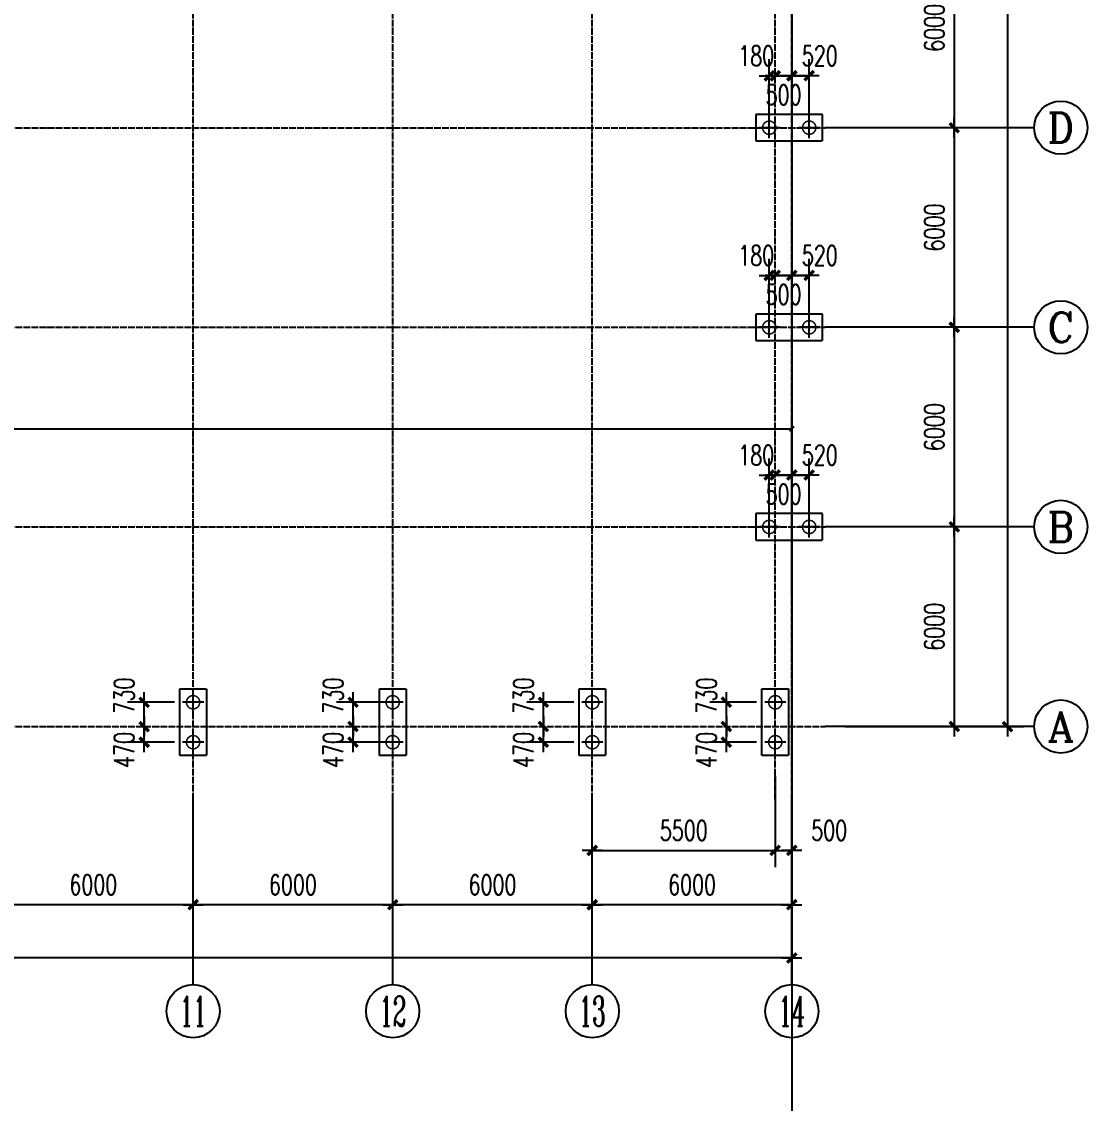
# Model space of a CAD drawing. Extents: x -1389621 to 57380, y -92505 to 283644.
# Drawn here: x -1325685 to -1293649, y -21861 to 10652 of the extents above; entities that cross this region are included whole.
import ezdxf
from ezdxf.enums import TextEntityAlignment as Align

# ---------------------------------------------------------------- set-up
doc = ezdxf.new("R2010")
doc.units = 0
doc.header["$LTSCALE"] = 100
doc.header["$MEASUREMENT"] = 0
doc.linetypes.add('DASH', pattern=[0.35, 0.25, -0.1])
doc.linetypes.add('DOTE', pattern=[2.42, 2, -0.2, 0.02, -0.2])
doc.layers.get('0').update_dxf_attribs({"linetype": 'CONTINUOUS'})
doc.layers.get('Defpoints').update_dxf_attribs({"linetype": 'CONTINUOUS'})
for name, color, linetype in [('AXIS', 3, 'CONTINUOUS'), ('AXIS_TEXT', 7, 'CONTINUOUS'), ('DOTE', 1, 'DOTE'), ('PUB_DIM', 3, 'CONTINUOUS'), ('单桩', 6, 'CONTINUOUS'), ('承台', 2, 'CONTINUOUS')]:
    doc.layers.add(name, color=color, linetype=linetype)
doc.styles.add('_TCH_DIM_T3', font='SIMPLEX', dxfattribs={"width": 0.705882, "bigfont": 'GBCBIG'})
doc.styles.add('COMPLEX', font='COMPLEX')
doc.styles.add('DIM_FONT', font='SIMPLEX', dxfattribs={"width": 0.7, "bigfont": 'GBCBIG'})
doc.dimstyles.new('_TCH_ARCH&&100', dxfattribs={"dimtxt": 297.5, "dimasz": 100, "dimexe": 250, "dimexo": 300, "dimgap": 126.25, "dimtad": 1, "dimdec": 0, "dimzin": 0, "dimdsep": 46, "dimtxsty": '_TCH_DIM_T3', "dimblk": 'ARCHTICK', "dimcen": 0.09, "dimazin": 2, "dimtfac": 1, "dimtdec": 0, "dimtix": 1, "dimtmove": 2, "dimatfit": 3, "dimfxl": 0, "dimtolj": 1, "dimtzin": 0, "dimarcsym": 0})
doc.dimstyles.new('AXIS200', dxfattribs={"dimscale": 2, "dimtxt": 300, "dimasz": 1, "dimexe": 250, "dimexo": 300, "dimgap": 150, "dimtad": 1, "dimdec": 0, "dimzin": 0, "dimdsep": 46, "dimtxsty": 'DIM_FONT', "dimblk": '_DIMX', "dimcen": 0.09, "dimse1": 1, "dimse2": 1, "dimclrt": 7, "dimadec": 0, "dimazin": 0, "dimtfac": 1, "dimtdec": 0, "dimtix": 1, "dimtmove": 2, "dimatfit": 3, "dimldrblk": '_DIMX', "dimfxl": 0, "dimtolj": 1, "dimtzin": 0, "dimarcsym": 0})
doc.dimstyles.new('DIMA200', dxfattribs={"dimscale": 2, "dimtxt": 300, "dimasz": 1, "dimexe": 250, "dimexo": 300, "dimgap": 150, "dimtad": 1, "dimdec": 0, "dimzin": 0, "dimdsep": 46, "dimtxsty": 'DIM_FONT', "dimblk": '_DIMX', "dimcen": 0.09, "dimse1": 1, "dimclrt": 7, "dimadec": 0, "dimazin": 0, "dimtfac": 1, "dimtdec": 0, "dimtix": 1, "dimtmove": 2, "dimatfit": 3, "dimldrblk": '_DIMX', "dimfxl": 0, "dimtolj": 1, "dimtzin": 0, "dimarcsym": 0})
doc.dimstyles.new('DIMB200', dxfattribs={"dimscale": 2, "dimtxt": 300, "dimasz": 1, "dimexe": 250, "dimexo": 300, "dimgap": 150, "dimtad": 1, "dimdec": 0, "dimzin": 0, "dimdsep": 46, "dimtxsty": 'DIM_FONT', "dimblk": '_DIMX', "dimcen": 0.09, "dimse2": 1, "dimclrt": 7, "dimadec": 0, "dimazin": 0, "dimtfac": 1, "dimtdec": 0, "dimtix": 1, "dimtmove": 2, "dimatfit": 3, "dimldrblk": '_DIMX', "dimfxl": 0, "dimtolj": 1, "dimtzin": 0, "dimarcsym": 0})
doc.dimstyles.new('DIMN200', dxfattribs={"dimscale": 2, "dimtxt": 300, "dimasz": 1, "dimexe": 250, "dimexo": 300, "dimgap": 150, "dimtad": 1, "dimdec": 0, "dimzin": 0, "dimdsep": 46, "dimtxsty": 'DIM_FONT', "dimblk": '_DIMX', "dimcen": 0.09, "dimclrt": 7, "dimadec": 0, "dimazin": 0, "dimtfac": 1, "dimtdec": 0, "dimtix": 1, "dimtmove": 2, "dimatfit": 3, "dimldrblk": '_DIMX', "dimfxl": 0, "dimtolj": 1, "dimtzin": 0, "dimarcsym": 0})

# ---------------------------------------------------------------- blocks, each defined once
blk = doc.blocks.new('_DIMX')
blk.add_line((-150, 0), (150, 0))
at = {"const_width": 50}
blk.add_lwpolyline([(-70, -70), (70, 70)], dxfattribs=at)
blk = doc.blocks.new('*D1214')
at = {"layer": 'AXIS', "color": 0, "lineweight": -2}
for p, q in [((-1380531, -13331), (-1380531, -17990)), ((-1302531, -13331), (-1302531, -17990)), ((-1302533, -17490), (-1380529, -17490))]:
    blk.add_line(p, q, dxfattribs=at)
at = {"layer": 'Defpoints', "color": 0}
for p in [(-1380531, -12731), (-1302531, -12731), (-1380531, -17490)]:
    blk.add_point(p, dxfattribs=at)
at = {"layer": 'AXIS', "color": 0, "lineweight": -2, "xscale": 2, "yscale": 2, "zscale": 2, "rotation": 180}
blk.add_blockref('_DIMX', (-1380531, -17490), dxfattribs=at)
at = {"layer": 'AXIS', "color": 0, "lineweight": -2, "xscale": 2, "yscale": 2, "zscale": 2}
blk.add_blockref('_DIMX', (-1302531, -17490), dxfattribs=at)
at = {"layer": 'AXIS', "color": 7, "insert": (-1341531, -16890), "char_height": 600, "attachment_point": 5, "style": 'DIM_FONT'}
blk.add_mtext('\\A1;78000', dxfattribs=at)
blk = doc.blocks.new('*D1186')
at = {"layer": 'AXIS', "color": 0, "lineweight": -2}
blk.add_line((-1320533, -15890), (-1326529, -15890), dxfattribs=at)
at = {"layer": 'Defpoints', "color": 0}
for p in [(-1326531, -12731), (-1320531, -12731), (-1326531, -15890)]:
    blk.add_point(p, dxfattribs=at)
at = {"layer": 'AXIS', "color": 0, "lineweight": -2, "xscale": 2, "yscale": 2, "zscale": 2, "rotation": 180}
blk.add_blockref('_DIMX', (-1326531, -15890), dxfattribs=at)
at = {"layer": 'AXIS', "color": 0, "lineweight": -2, "xscale": 2, "yscale": 2, "zscale": 2}
blk.add_blockref('_DIMX', (-1320531, -15890), dxfattribs=at)
at = {"layer": 'AXIS', "color": 7, "insert": (-1323531, -15290), "char_height": 600, "attachment_point": 5, "style": 'DIM_FONT'}
blk.add_mtext('\\A1;6000', dxfattribs=at)
blk = doc.blocks.new('_AXISO')
blk.add_circle((0, 0), 0.5)
at = {"layer": 'AXIS_TEXT', "style": 'COMPLEX', "width": 1.041667}
blk.add_attdef('A', text='', height=0.56, dxfattribs=at).set_placement((-0.25, -0.28), (0.25, -0.28), align=Align.FIT)
blk = doc.blocks.new('*D1202')
at = {"layer": 'AXIS', "color": 0, "lineweight": -2}
blk.add_line((-1297649, 7462), (-1297649, 1466), dxfattribs=at)
at = {"layer": 'Defpoints', "color": 0}
for p in [(-1301531, 7464), (-1301531, 1464), (-1297649, 1464)]:
    blk.add_point(p, dxfattribs=at)
at = {"layer": 'AXIS', "color": 0, "lineweight": -2, "xscale": 2, "yscale": 2, "zscale": 2}
for p, rotation in [((-1297649, 7464), 90), ((-1297649, 1464), 270)]:
    blk.add_blockref('_DIMX', p, dxfattribs=dict(at, rotation=rotation))
at = {"layer": 'AXIS', "color": 7, "insert": (-1298249, 4464), "char_height": 600, "attachment_point": 5, "rotation": 90, "style": 'DIM_FONT'}
blk.add_mtext('\\A1;6000', dxfattribs=at)
blk = doc.blocks.new('*D1203')
at = {"layer": 'AXIS', "color": 0, "lineweight": -2}
blk.add_line((-1297649, 13462), (-1297649, 7466), dxfattribs=at)
at = {"layer": 'Defpoints', "color": 0}
for p in [(-1301531, 13464), (-1301531, 7464), (-1297649, 7464)]:
    blk.add_point(p, dxfattribs=at)
at = {"layer": 'AXIS', "color": 0, "lineweight": -2, "xscale": 2, "yscale": 2, "zscale": 2}
for p, rotation in [((-1297649, 13464), 90), ((-1297649, 7464), 270)]:
    blk.add_blockref('_DIMX', p, dxfattribs=dict(at, rotation=rotation))
at = {"layer": 'AXIS', "color": 7, "insert": (-1298249, 10464), "char_height": 600, "attachment_point": 5, "rotation": 90, "style": 'DIM_FONT'}
blk.add_mtext('\\A1;6000', dxfattribs=at)
blk = doc.blocks.new('*D1206')
at = {"layer": 'AXIS', "color": 0, "lineweight": -2}
blk.add_line((-1297649, -4538), (-1297649, -10534), dxfattribs=at)
at = {"layer": 'Defpoints', "color": 0}
for p in [(-1301531, -4536), (-1301531, -10536), (-1297649, -10536)]:
    blk.add_point(p, dxfattribs=at)
at = {"layer": 'AXIS', "color": 0, "lineweight": -2, "xscale": 2, "yscale": 2, "zscale": 2}
for p, rotation in [((-1297649, -4536), 90), ((-1297649, -10536), 270)]:
    blk.add_blockref('_DIMX', p, dxfattribs=dict(at, rotation=rotation))
at = {"layer": 'AXIS', "color": 7, "insert": (-1298249, -7536), "char_height": 600, "attachment_point": 5, "rotation": 90, "style": 'DIM_FONT'}
blk.add_mtext('\\A1;6000', dxfattribs=at)
blk = doc.blocks.new('*D1207')
at = {"layer": 'AXIS', "color": 0, "lineweight": -2}
blk.add_line((-1302533, -15890), (-1308529, -15890), dxfattribs=at)
at = {"layer": 'Defpoints', "color": 0}
for p in [(-1308531, -12731), (-1302531, -12731), (-1308531, -15890)]:
    blk.add_point(p, dxfattribs=at)
at = {"layer": 'AXIS', "color": 0, "lineweight": -2, "xscale": 2, "yscale": 2, "zscale": 2, "rotation": 180}
blk.add_blockref('_DIMX', (-1308531, -15890), dxfattribs=at)
at = {"layer": 'AXIS', "color": 0, "lineweight": -2, "xscale": 2, "yscale": 2, "zscale": 2}
blk.add_blockref('_DIMX', (-1302531, -15890), dxfattribs=at)
at = {"layer": 'AXIS', "color": 7, "insert": (-1305531, -15290), "char_height": 600, "attachment_point": 5, "style": 'DIM_FONT'}
blk.add_mtext('\\A1;6000', dxfattribs=at)
blk = doc.blocks.new('*D1208')
at = {"layer": 'AXIS', "color": 0, "lineweight": -2}
blk.add_line((-1297649, 1462), (-1297649, -4534), dxfattribs=at)
at = {"layer": 'Defpoints', "color": 0}
for p in [(-1301531, 1464), (-1301531, -4536), (-1297649, -4536)]:
    blk.add_point(p, dxfattribs=at)
at = {"layer": 'AXIS', "color": 0, "lineweight": -2, "xscale": 2, "yscale": 2, "zscale": 2}
for p, rotation in [((-1297649, 1464), 90), ((-1297649, -4536), 270)]:
    blk.add_blockref('_DIMX', p, dxfattribs=dict(at, rotation=rotation))
at = {"layer": 'AXIS', "color": 7, "insert": (-1298249, -1536), "char_height": 600, "attachment_point": 5, "rotation": 90, "style": 'DIM_FONT'}
blk.add_mtext('\\A1;6000', dxfattribs=at)
blk = doc.blocks.new('*D1209')
at = {"layer": 'AXIS', "color": 0, "lineweight": -2}
for p, q in [((-1300931, 61464), (-1295549, 61464)), ((-1296049, 61462), (-1296049, -10534)), ((-1300931, -10536), (-1295549, -10536))]:
    blk.add_line(p, q, dxfattribs=at)
at = {"layer": 'Defpoints', "color": 0}
for p in [(-1301531, 61464), (-1301531, -10536), (-1296049, -10536)]:
    blk.add_point(p, dxfattribs=at)
at = {"layer": 'AXIS', "color": 0, "lineweight": -2, "xscale": 2, "yscale": 2, "zscale": 2}
for p, rotation in [((-1296049, 61464), 90), ((-1296049, -10536), 270)]:
    blk.add_blockref('_DIMX', p, dxfattribs=dict(at, rotation=rotation))
at = {"layer": 'AXIS', "color": 7, "insert": (-1296649, 25464), "char_height": 600, "attachment_point": 5, "rotation": 90, "style": 'DIM_FONT'}
blk.add_mtext('\\A1;72000', dxfattribs=at)
blk = doc.blocks.new('*D1125')
at = {"layer": 'AXIS', "color": 0, "lineweight": -2}
blk.add_line((-1314533, -15890), (-1320529, -15890), dxfattribs=at)
at = {"layer": 'Defpoints', "color": 0}
for p in [(-1320531, -12731), (-1314531, -12731), (-1320531, -15890)]:
    blk.add_point(p, dxfattribs=at)
at = {"layer": 'AXIS', "color": 0, "lineweight": -2, "xscale": 2, "yscale": 2, "zscale": 2, "rotation": 180}
blk.add_blockref('_DIMX', (-1320531, -15890), dxfattribs=at)
at = {"layer": 'AXIS', "color": 0, "lineweight": -2, "xscale": 2, "yscale": 2, "zscale": 2}
blk.add_blockref('_DIMX', (-1314531, -15890), dxfattribs=at)
at = {"layer": 'AXIS', "color": 7, "insert": (-1317531, -15290), "char_height": 600, "attachment_point": 5, "style": 'DIM_FONT'}
blk.add_mtext('\\A1;6000', dxfattribs=at)
blk = doc.blocks.new('*D1127')
at = {"layer": 'AXIS', "color": 0, "lineweight": -2}
blk.add_line((-1308533, -15890), (-1314529, -15890), dxfattribs=at)
at = {"layer": 'Defpoints', "color": 0}
for p in [(-1314531, -12731), (-1308531, -12731), (-1314531, -15890)]:
    blk.add_point(p, dxfattribs=at)
at = {"layer": 'AXIS', "color": 0, "lineweight": -2, "xscale": 2, "yscale": 2, "zscale": 2, "rotation": 180}
blk.add_blockref('_DIMX', (-1314531, -15890), dxfattribs=at)
at = {"layer": 'AXIS', "color": 0, "lineweight": -2, "xscale": 2, "yscale": 2, "zscale": 2}
blk.add_blockref('_DIMX', (-1308531, -15890), dxfattribs=at)
at = {"layer": 'AXIS', "color": 7, "insert": (-1311531, -15290), "char_height": 600, "attachment_point": 5, "style": 'DIM_FONT'}
blk.add_mtext('\\A1;6000', dxfattribs=at)
blk = doc.blocks.new('*D1132')
at = {"layer": 'Defpoints', "color": 0}
for p in [(-1308531, -11412), (-1303031, -11412), (-1303031, -14257)]:
    blk.add_point(p, dxfattribs=at)
at = {"layer": 'PUB_DIM', "color": 0, "lineweight": -2}
for p, q in [((-1303031, -12012), (-1303031, -14757)), ((-1308529, -14257), (-1303033, -14257))]:
    blk.add_line(p, q, dxfattribs=at)
at = {"layer": 'PUB_DIM', "color": 0, "lineweight": -2, "xscale": 2, "yscale": 2, "zscale": 2, "rotation": 180}
blk.add_blockref('_DIMX', (-1308531, -14257), dxfattribs=at)
at = {"layer": 'PUB_DIM', "color": 0, "lineweight": -2, "xscale": 2, "yscale": 2, "zscale": 2}
blk.add_blockref('_DIMX', (-1303031, -14257), dxfattribs=at)
at = {"layer": 'PUB_DIM', "color": 7, "insert": (-1305781, -13657), "char_height": 600, "attachment_point": 5, "style": 'DIM_FONT'}
blk.add_mtext('\\A1;5500', dxfattribs=at)
blk = doc.blocks.new('*D1133')
at = {"layer": 'Defpoints', "color": 0}
for p in [(-1303031, -11412), (-1302531, -11412), (-1302531, -14257)]:
    blk.add_point(p, dxfattribs=at)
at = {"layer": 'PUB_DIM', "color": 0, "lineweight": -2}
for p, q in [((-1303031, -12012), (-1303031, -14757)), ((-1303033, -14257), (-1303035, -14257)), ((-1303031, -14257), (-1302531, -14257)), ((-1302529, -14257), (-1302527, -14257))]:
    blk.add_line(p, q, dxfattribs=at)
at = {"layer": 'PUB_DIM', "color": 0, "lineweight": -2, "xscale": 2, "yscale": 2, "zscale": 2}
blk.add_blockref('_DIMX', (-1303031, -14257), dxfattribs=at)
at = {"layer": 'PUB_DIM', "color": 0, "lineweight": -2, "xscale": 2, "yscale": 2, "zscale": 2, "rotation": 180}
blk.add_blockref('_DIMX', (-1302531, -14257), dxfattribs=at)
at = {"layer": 'PUB_DIM', "color": 7, "insert": (-1301410, -13657), "char_height": 600, "attachment_point": 5, "style": 'DIM_FONT'}
blk.add_mtext('\\A1;500', dxfattribs=at)
blk = doc.blocks.new('U_B0HTE')
at = {"layer": '单桩'}
for p, q in [((-269.25, 0), (269.25, 0)), ((0, 269.25), (0, -269.25))]:
    blk.add_line(p, q, dxfattribs=at)
at = {"layer": '单桩', "const_width": 38.5}
blk.add_lwpolyline([(-169.25, 0, 1), (169.25, 0, 1)], format="xyb", close=True, dxfattribs=at)
at = {"style": 'DIM_FONT', "width": 0.8, "flags": 9}
for tag in ['YSIZE', 'XSIZE']:
    blk.add_attdef(tag, (0, 0), '', height=0.5, dxfattribs=at)
blk = doc.blocks.new('*D1123')
at = {"layer": 'Defpoints', "color": 0}
for p in [(-1322001, -9806), (-1320491, -9806), (-1320491, -10536)]:
    blk.add_point(p, dxfattribs=at)
at = {"layer": 'PUB_DIM', "color": 0, "lineweight": -2}
for p, q in [((-1321091, -9806), (-1322501, -9806)), ((-1322001, -10534), (-1322001, -9808))]:
    blk.add_line(p, q, dxfattribs=at)
at = {"layer": 'PUB_DIM', "color": 0, "lineweight": -2, "xscale": 2, "yscale": 2, "zscale": 2}
for p, rotation in [((-1322001, -9806), 90), ((-1322001, -10536), 270)]:
    blk.add_blockref('_DIMX', p, dxfattribs=dict(at, rotation=rotation))
at = {"layer": 'PUB_DIM', "color": 7, "insert": (-1322601, -9604), "char_height": 600, "attachment_point": 5, "rotation": 90, "style": 'DIM_FONT'}
blk.add_mtext('\\A1;730', dxfattribs=at)
blk = doc.blocks.new('*D1124')
at = {"layer": 'Defpoints', "color": 0}
for p in [(-1322001, -10536), (-1320491, -10536), (-1320491, -11006)]:
    blk.add_point(p, dxfattribs=at)
at = {"layer": 'PUB_DIM', "color": 0, "lineweight": -2}
for p, q in [((-1322001, -10534), (-1322001, -10532)), ((-1322001, -11006), (-1322001, -10536)), ((-1321091, -11006), (-1322501, -11006)), ((-1322001, -11008), (-1322001, -11010))]:
    blk.add_line(p, q, dxfattribs=at)
at = {"layer": 'PUB_DIM', "color": 0, "lineweight": -2, "xscale": 2, "yscale": 2, "zscale": 2}
for p, rotation in [((-1322001, -10536), 270), ((-1322001, -11006), 90)]:
    blk.add_blockref('_DIMX', p, dxfattribs=dict(at, rotation=rotation))
at = {"layer": 'PUB_DIM', "color": 7, "insert": (-1322601, -11236), "char_height": 600, "attachment_point": 5, "rotation": 90, "style": 'DIM_FONT'}
blk.add_mtext('\\A1;470', dxfattribs=at)
blk = doc.blocks.new('*D1053')
at = {"layer": 'Defpoints', "color": 0}
for p in [(-1310001, -10536), (-1308491, -10536), (-1308491, -11006)]:
    blk.add_point(p, dxfattribs=at)
at = {"layer": 'PUB_DIM', "color": 0, "lineweight": -2}
for p, q in [((-1310001, -10534), (-1310001, -10532)), ((-1310001, -11006), (-1310001, -10536)), ((-1309091, -11006), (-1310501, -11006)), ((-1310001, -11008), (-1310001, -11010))]:
    blk.add_line(p, q, dxfattribs=at)
at = {"layer": 'PUB_DIM', "color": 0, "lineweight": -2, "xscale": 2, "yscale": 2, "zscale": 2}
for p, rotation in [((-1310001, -10536), 270), ((-1310001, -11006), 90)]:
    blk.add_blockref('_DIMX', p, dxfattribs=dict(at, rotation=rotation))
at = {"layer": 'PUB_DIM', "color": 7, "insert": (-1310601, -11236), "char_height": 600, "attachment_point": 5, "rotation": 90, "style": 'DIM_FONT'}
blk.add_mtext('\\A1;470', dxfattribs=at)
blk = doc.blocks.new('*D1054')
at = {"layer": 'Defpoints', "color": 0}
for p in [(-1310001, -9806), (-1308491, -9806), (-1308491, -10536)]:
    blk.add_point(p, dxfattribs=at)
at = {"layer": 'PUB_DIM', "color": 0, "lineweight": -2}
for p, q in [((-1309091, -9806), (-1310501, -9806)), ((-1310001, -10534), (-1310001, -9808))]:
    blk.add_line(p, q, dxfattribs=at)
at = {"layer": 'PUB_DIM', "color": 0, "lineweight": -2, "xscale": 2, "yscale": 2, "zscale": 2}
for p, rotation in [((-1310001, -9806), 90), ((-1310001, -10536), 270)]:
    blk.add_blockref('_DIMX', p, dxfattribs=dict(at, rotation=rotation))
at = {"layer": 'PUB_DIM', "color": 7, "insert": (-1310601, -9604), "char_height": 600, "attachment_point": 5, "rotation": 90, "style": 'DIM_FONT'}
blk.add_mtext('\\A1;730', dxfattribs=at)
blk = doc.blocks.new('*D1055')
at = {"layer": 'Defpoints', "color": 0}
for p in [(-1315723, -9806), (-1314213, -9806), (-1314213, -10536)]:
    blk.add_point(p, dxfattribs=at)
at = {"layer": 'PUB_DIM', "color": 0, "lineweight": -2}
for p, q in [((-1314813, -9806), (-1316223, -9806)), ((-1315723, -10534), (-1315723, -9808))]:
    blk.add_line(p, q, dxfattribs=at)
at = {"layer": 'PUB_DIM', "color": 0, "lineweight": -2, "xscale": 2, "yscale": 2, "zscale": 2}
for p, rotation in [((-1315723, -9806), 90), ((-1315723, -10536), 270)]:
    blk.add_blockref('_DIMX', p, dxfattribs=dict(at, rotation=rotation))
at = {"layer": 'PUB_DIM', "color": 7, "insert": (-1316323, -9604), "char_height": 600, "attachment_point": 5, "rotation": 90, "style": 'DIM_FONT'}
blk.add_mtext('\\A1;730', dxfattribs=at)
blk = doc.blocks.new('*D1056')
at = {"layer": 'Defpoints', "color": 0}
for p in [(-1315723, -10536), (-1314213, -10536), (-1314213, -11006)]:
    blk.add_point(p, dxfattribs=at)
at = {"layer": 'PUB_DIM', "color": 0, "lineweight": -2}
for p, q in [((-1315723, -10534), (-1315723, -10532)), ((-1315723, -11006), (-1315723, -10536)), ((-1314813, -11006), (-1316223, -11006)), ((-1315723, -11008), (-1315723, -11010))]:
    blk.add_line(p, q, dxfattribs=at)
at = {"layer": 'PUB_DIM', "color": 0, "lineweight": -2, "xscale": 2, "yscale": 2, "zscale": 2}
for p, rotation in [((-1315723, -10536), 270), ((-1315723, -11006), 90)]:
    blk.add_blockref('_DIMX', p, dxfattribs=dict(at, rotation=rotation))
at = {"layer": 'PUB_DIM', "color": 7, "insert": (-1316323, -11236), "char_height": 600, "attachment_point": 5, "rotation": 90, "style": 'DIM_FONT'}
blk.add_mtext('\\A1;470', dxfattribs=at)
blk = doc.blocks.new('*D1057')
at = {"layer": 'Defpoints', "color": 0}
for p in [(-1304501, -9806), (-1302991, -9806), (-1302991, -10536)]:
    blk.add_point(p, dxfattribs=at)
at = {"layer": 'PUB_DIM', "color": 0, "lineweight": -2}
for p, q in [((-1303591, -9806), (-1305001, -9806)), ((-1304501, -10534), (-1304501, -9808))]:
    blk.add_line(p, q, dxfattribs=at)
at = {"layer": 'PUB_DIM', "color": 0, "lineweight": -2, "xscale": 2, "yscale": 2, "zscale": 2}
for p, rotation in [((-1304501, -9806), 90), ((-1304501, -10536), 270)]:
    blk.add_blockref('_DIMX', p, dxfattribs=dict(at, rotation=rotation))
at = {"layer": 'PUB_DIM', "color": 7, "insert": (-1305101, -9604), "char_height": 600, "attachment_point": 5, "rotation": 90, "style": 'DIM_FONT'}
blk.add_mtext('\\A1;730', dxfattribs=at)
blk = doc.blocks.new('*D1058')
at = {"layer": 'Defpoints', "color": 0}
for p in [(-1304501, -10536), (-1302991, -10536), (-1302991, -11006)]:
    blk.add_point(p, dxfattribs=at)
at = {"layer": 'PUB_DIM', "color": 0, "lineweight": -2}
for p, q in [((-1304501, -10534), (-1304501, -10532)), ((-1304501, -11006), (-1304501, -10536)), ((-1303591, -11006), (-1305001, -11006)), ((-1304501, -11008), (-1304501, -11010))]:
    blk.add_line(p, q, dxfattribs=at)
at = {"layer": 'PUB_DIM', "color": 0, "lineweight": -2, "xscale": 2, "yscale": 2, "zscale": 2}
for p, rotation in [((-1304501, -10536), 270), ((-1304501, -11006), 90)]:
    blk.add_blockref('_DIMX', p, dxfattribs=dict(at, rotation=rotation))
at = {"layer": 'PUB_DIM', "color": 7, "insert": (-1305101, -11236), "char_height": 600, "attachment_point": 5, "rotation": 90, "style": 'DIM_FONT'}
blk.add_mtext('\\A1;470', dxfattribs=at)
blk = doc.blocks.new('*D1037')
at = {"layer": 'Defpoints', "color": 0}
for p in [(-1303031, 3025), (-1303211, 1146), (-1303031, 1146)]:
    blk.add_point(p, dxfattribs=at)
at = {"layer": 'PUB_DIM', "color": 0, "lineweight": -2}
for p, q in [((-1303211, 1746), (-1303211, 3525)), ((-1303213, 3025), (-1303215, 3025)), ((-1303211, 3025), (-1303031, 3025)), ((-1303029, 3025), (-1303027, 3025))]:
    blk.add_line(p, q, dxfattribs=at)
at = {"layer": 'PUB_DIM', "color": 0, "lineweight": -2, "xscale": 2, "yscale": 2, "zscale": 2}
blk.add_blockref('_DIMX', (-1303211, 3025), dxfattribs=at)
at = {"layer": 'PUB_DIM', "color": 0, "lineweight": -2, "xscale": 2, "yscale": 2, "zscale": 2, "rotation": 180}
blk.add_blockref('_DIMX', (-1303031, 3025), dxfattribs=at)
at = {"layer": 'PUB_DIM', "color": 7, "insert": (-1303604, 3625), "char_height": 600, "attachment_point": 5, "style": 'DIM_FONT'}
blk.add_mtext('\\A1;180', dxfattribs=at)
blk = doc.blocks.new('*D1038')
at = {"layer": 'Defpoints', "color": 0}
for p in [(-1303031, 9025), (-1303211, 7146), (-1303031, 7146)]:
    blk.add_point(p, dxfattribs=at)
at = {"layer": 'PUB_DIM', "color": 0, "lineweight": -2}
for p, q in [((-1303211, 7746), (-1303211, 9525)), ((-1303213, 9025), (-1303215, 9025)), ((-1303211, 9025), (-1303031, 9025)), ((-1303029, 9025), (-1303027, 9025))]:
    blk.add_line(p, q, dxfattribs=at)
at = {"layer": 'PUB_DIM', "color": 0, "lineweight": -2, "xscale": 2, "yscale": 2, "zscale": 2}
blk.add_blockref('_DIMX', (-1303211, 9025), dxfattribs=at)
at = {"layer": 'PUB_DIM', "color": 0, "lineweight": -2, "xscale": 2, "yscale": 2, "zscale": 2, "rotation": 180}
blk.add_blockref('_DIMX', (-1303031, 9025), dxfattribs=at)
at = {"layer": 'PUB_DIM', "color": 7, "insert": (-1303604, 9625), "char_height": 600, "attachment_point": 5, "style": 'DIM_FONT'}
blk.add_mtext('\\A1;180', dxfattribs=at)
blk = doc.blocks.new('*D1039')
at = {"layer": 'Defpoints', "color": 0}
for p in [(-1302531, 3025), (-1303031, 1146), (-1302531, 1146)]:
    blk.add_point(p, dxfattribs=at)
at = {"layer": 'PUB_DIM', "color": 0, "lineweight": -2}
for p, q in [((-1303033, 3025), (-1303035, 3025)), ((-1303031, 3025), (-1302531, 3025)), ((-1302529, 3025), (-1302527, 3025))]:
    blk.add_line(p, q, dxfattribs=at)
at = {"layer": 'PUB_DIM', "color": 0, "lineweight": -2, "xscale": 2, "yscale": 2, "zscale": 2}
blk.add_blockref('_DIMX', (-1303031, 3025), dxfattribs=at)
at = {"layer": 'PUB_DIM', "color": 0, "lineweight": -2, "xscale": 2, "yscale": 2, "zscale": 2, "rotation": 180}
blk.add_blockref('_DIMX', (-1302531, 3025), dxfattribs=at)
at = {"layer": 'PUB_DIM', "color": 7, "insert": (-1302781, 2449), "char_height": 600, "attachment_point": 5, "style": 'DIM_FONT'}
blk.add_mtext('\\A1;500', dxfattribs=at)
blk = doc.blocks.new('*D1040')
at = {"layer": 'Defpoints', "color": 0}
for p in [(-1302011, 3025), (-1302531, 1146), (-1302011, 1146)]:
    blk.add_point(p, dxfattribs=at)
at = {"layer": 'PUB_DIM', "color": 0, "lineweight": -2}
for p, q in [((-1302011, 1746), (-1302011, 3525)), ((-1302533, 3025), (-1302535, 3025)), ((-1302531, 3025), (-1302011, 3025)), ((-1302009, 3025), (-1302007, 3025))]:
    blk.add_line(p, q, dxfattribs=at)
at = {"layer": 'PUB_DIM', "color": 0, "lineweight": -2, "xscale": 2, "yscale": 2, "zscale": 2}
blk.add_blockref('_DIMX', (-1302531, 3025), dxfattribs=at)
at = {"layer": 'PUB_DIM', "color": 0, "lineweight": -2, "xscale": 2, "yscale": 2, "zscale": 2, "rotation": 180}
blk.add_blockref('_DIMX', (-1302011, 3025), dxfattribs=at)
at = {"layer": 'PUB_DIM', "color": 7, "insert": (-1301692, 3625), "char_height": 600, "attachment_point": 5, "style": 'DIM_FONT'}
blk.add_mtext('\\A1;520', dxfattribs=at)
blk = doc.blocks.new('*D1041')
at = {"layer": 'Defpoints', "color": 0}
for p in [(-1302011, 9025), (-1302531, 7146), (-1302011, 7146)]:
    blk.add_point(p, dxfattribs=at)
at = {"layer": 'PUB_DIM', "color": 0, "lineweight": -2}
for p, q in [((-1302011, 7746), (-1302011, 9525)), ((-1302533, 9025), (-1302535, 9025)), ((-1302531, 9025), (-1302011, 9025)), ((-1302009, 9025), (-1302007, 9025))]:
    blk.add_line(p, q, dxfattribs=at)
at = {"layer": 'PUB_DIM', "color": 0, "lineweight": -2, "xscale": 2, "yscale": 2, "zscale": 2}
blk.add_blockref('_DIMX', (-1302531, 9025), dxfattribs=at)
at = {"layer": 'PUB_DIM', "color": 0, "lineweight": -2, "xscale": 2, "yscale": 2, "zscale": 2, "rotation": 180}
blk.add_blockref('_DIMX', (-1302011, 9025), dxfattribs=at)
at = {"layer": 'PUB_DIM', "color": 7, "insert": (-1301692, 9625), "char_height": 600, "attachment_point": 5, "style": 'DIM_FONT'}
blk.add_mtext('\\A1;520', dxfattribs=at)
blk = doc.blocks.new('*D1042')
at = {"layer": 'Defpoints', "color": 0}
for p in [(-1302531, 9025), (-1303031, 7146), (-1302531, 7146)]:
    blk.add_point(p, dxfattribs=at)
at = {"layer": 'PUB_DIM', "color": 0, "lineweight": -2}
for p, q in [((-1303033, 9025), (-1303035, 9025)), ((-1303031, 9025), (-1302531, 9025)), ((-1302529, 9025), (-1302527, 9025))]:
    blk.add_line(p, q, dxfattribs=at)
at = {"layer": 'PUB_DIM', "color": 0, "lineweight": -2, "xscale": 2, "yscale": 2, "zscale": 2}
blk.add_blockref('_DIMX', (-1303031, 9025), dxfattribs=at)
at = {"layer": 'PUB_DIM', "color": 0, "lineweight": -2, "xscale": 2, "yscale": 2, "zscale": 2, "rotation": 180}
blk.add_blockref('_DIMX', (-1302531, 9025), dxfattribs=at)
at = {"layer": 'PUB_DIM', "color": 7, "insert": (-1302781, 8449), "char_height": 600, "attachment_point": 5, "style": 'DIM_FONT'}
blk.add_mtext('\\A1;500', dxfattribs=at)
blk = doc.blocks.new('*D1043')
at = {"layer": 'Defpoints', "color": 0}
for p in [(-1303031, -2975), (-1303211, -4854), (-1303031, -4854)]:
    blk.add_point(p, dxfattribs=at)
at = {"layer": 'PUB_DIM', "color": 0, "lineweight": -2}
for p, q in [((-1303211, -4254), (-1303211, -2475)), ((-1303213, -2975), (-1303215, -2975)), ((-1303211, -2975), (-1303031, -2975)), ((-1303029, -2975), (-1303027, -2975))]:
    blk.add_line(p, q, dxfattribs=at)
at = {"layer": 'PUB_DIM', "color": 0, "lineweight": -2, "xscale": 2, "yscale": 2, "zscale": 2}
blk.add_blockref('_DIMX', (-1303211, -2975), dxfattribs=at)
at = {"layer": 'PUB_DIM', "color": 0, "lineweight": -2, "xscale": 2, "yscale": 2, "zscale": 2, "rotation": 180}
blk.add_blockref('_DIMX', (-1303031, -2975), dxfattribs=at)
at = {"layer": 'PUB_DIM', "color": 7, "insert": (-1303604, -2375), "char_height": 600, "attachment_point": 5, "style": 'DIM_FONT'}
blk.add_mtext('\\A1;180', dxfattribs=at)
blk = doc.blocks.new('*D1044')
at = {"layer": 'Defpoints', "color": 0}
for p in [(-1302011, -2975), (-1302531, -4854), (-1302011, -4854)]:
    blk.add_point(p, dxfattribs=at)
at = {"layer": 'PUB_DIM', "color": 0, "lineweight": -2}
for p, q in [((-1302011, -4254), (-1302011, -2475)), ((-1302533, -2975), (-1302535, -2975)), ((-1302531, -2975), (-1302011, -2975)), ((-1302009, -2975), (-1302007, -2975))]:
    blk.add_line(p, q, dxfattribs=at)
at = {"layer": 'PUB_DIM', "color": 0, "lineweight": -2, "xscale": 2, "yscale": 2, "zscale": 2}
blk.add_blockref('_DIMX', (-1302531, -2975), dxfattribs=at)
at = {"layer": 'PUB_DIM', "color": 0, "lineweight": -2, "xscale": 2, "yscale": 2, "zscale": 2, "rotation": 180}
blk.add_blockref('_DIMX', (-1302011, -2975), dxfattribs=at)
at = {"layer": 'PUB_DIM', "color": 7, "insert": (-1301692, -2375), "char_height": 600, "attachment_point": 5, "style": 'DIM_FONT'}
blk.add_mtext('\\A1;520', dxfattribs=at)
blk = doc.blocks.new('*D1045')
at = {"layer": 'Defpoints', "color": 0}
for p in [(-1302531, -2975), (-1303031, -4854), (-1302531, -4854)]:
    blk.add_point(p, dxfattribs=at)
at = {"layer": 'PUB_DIM', "color": 0, "lineweight": -2}
for p, q in [((-1303033, -2975), (-1303035, -2975)), ((-1303031, -2975), (-1302531, -2975)), ((-1302529, -2975), (-1302527, -2975))]:
    blk.add_line(p, q, dxfattribs=at)
at = {"layer": 'PUB_DIM', "color": 0, "lineweight": -2, "xscale": 2, "yscale": 2, "zscale": 2}
blk.add_blockref('_DIMX', (-1303031, -2975), dxfattribs=at)
at = {"layer": 'PUB_DIM', "color": 0, "lineweight": -2, "xscale": 2, "yscale": 2, "zscale": 2, "rotation": 180}
blk.add_blockref('_DIMX', (-1302531, -2975), dxfattribs=at)
at = {"layer": 'PUB_DIM', "color": 7, "insert": (-1302781, -3551), "char_height": 600, "attachment_point": 5, "style": 'DIM_FONT'}
blk.add_mtext('\\A1;500', dxfattribs=at)
blk = doc.blocks.new('_ArchTick')
at = {"color": 0, "linetype": 'ByBlock'}
blk.add_lwpolyline([(-0.71, -0.71, 0.5, 0.5, 0), (0.71, 0.71, 0.5, 0.5, 0)], format="xyseb", dxfattribs=at)
blk = doc.blocks.new('*D1046')
at = {"layer": 'Defpoints', "color": 0}
for p in [(-1302531, -1589), (-1374531, -6946), (-1302531, -6946)]:
    blk.add_point(p, dxfattribs=at)
at = {"layer": 'PUB_DIM', "color": 0, "lineweight": -2}
for p, q in [((-1374531, -6646), (-1374531, -1339)), ((-1374531, -1589), (-1302531, -1589)), ((-1302531, -6646), (-1302531, -1339))]:
    blk.add_line(p, q, dxfattribs=at)
at = {"layer": 'PUB_DIM', "color": 0, "lineweight": -2, "xscale": 100, "yscale": 100, "zscale": 100, "rotation": 180}
blk.add_blockref('_ArchTick', (-1374531, -1589), dxfattribs=at)
at = {"layer": 'PUB_DIM', "color": 0, "lineweight": -2, "xscale": 100, "yscale": 100, "zscale": 100}
blk.add_blockref('_ArchTick', (-1302531, -1589), dxfattribs=at)
at = {"layer": 'PUB_DIM', "color": 0, "insert": (-1338531, -1314), "char_height": 297.5, "attachment_point": 5, "style": '_TCH_DIM_T3'}
blk.add_mtext('\\A1;72000', dxfattribs=at)

msp = doc.modelspace()

# ---------------------------------------------------------------- linework, layer by layer
at = {"ltscale": 100}
msp.add_line((-1302530.64, 59465.765), (-1302530.64, -92505.083), dxfattribs=at)
at = {"layer": 'AXIS'}
for p, q in [((-1295249.101, 7464.148), (-1301530.64, 7464.148)), ((-1295249.101, 1464.148), (-1301530.64, 1464.148)), ((-1295249.101, -4535.852), (-1301530.64, -4535.852)), ((-1295249.101, -10535.852), (-1301530.64, -10535.852)), ((-1320530.64, -18289.52), (-1320530.64, -12730.667)), ((-1314530.64, -18289.52), (-1314530.64, -12730.667)), ((-1308530.64, -18289.52), (-1308530.64, -12730.667)), ((-1302530.64, -18289.52), (-1302530.64, -12730.667))]:
    msp.add_line(p, q, dxfattribs=at)
at = {"layer": 'DOTE'}
for p, q in [((-1320530.64, -12730.667), (-1320530.64, 62464.148)), ((-1314530.64, -12730.667), (-1314530.64, 62464.148)), ((-1308530.64, -12730.667), (-1308530.64, 62464.148)), ((-1303030.64, -12730.667), (-1303030.64, 62464.148)), ((-1303030.64, -12730.667), (-1303030.64, 62464.148)), ((-1302530.64, -12730.667), (-1302530.64, 62464.148)), ((-1381530.64, 7464.148), (-1301530.64, 7464.148)), ((-1381530.64, 1464.148), (-1301530.64, 1464.148)), ((-1381530.64, -4535.852), (-1301530.64, -4535.852)), ((-1381530.64, -10535.852), (-1301530.64, -10535.852))]:
    msp.add_line(p, q, dxfattribs=at)
at = {"layer": '承台', "linetype": 'DASH'}
for p, q in [((-1301610.64, 7864.148), (-1303610.64, 7864.148)), ((-1303610.64, 7864.148), (-1303610.64, 7064.148)), ((-1301610.64, 7064.148), (-1301610.64, 7864.148)), ((-1303610.64, 7064.148), (-1301610.64, 7064.148)), ((-1301610.64, 1864.148), (-1303610.64, 1864.148)), ((-1303610.64, 1864.148), (-1303610.64, 1064.148)), ((-1301610.64, 1064.148), (-1301610.64, 1864.148)), ((-1303610.64, 1064.148), (-1301610.64, 1064.148)), ((-1303610.64, -4135.852), (-1303610.64, -4935.852)), ((-1301610.64, -4135.852), (-1303610.64, -4135.852)), ((-1301610.64, -4935.852), (-1301610.64, -4135.852)), ((-1303610.64, -4935.852), (-1301610.64, -4935.852)), ((-1320930.64, -11405.852), (-1320930.64, -9405.852)), ((-1320930.64, -9405.852), (-1320130.64, -9405.852)), ((-1320130.64, -9405.852), (-1320130.64, -11405.852)), ((-1314930.64, -11405.852), (-1314930.64, -9405.852)), ((-1314930.64, -9405.852), (-1314130.64, -9405.852)), ((-1314130.64, -9405.852), (-1314130.64, -11405.852)), ((-1308930.64, -9405.852), (-1308130.64, -9405.852)), ((-1308930.64, -11405.852), (-1308930.64, -9405.852)), ((-1308130.64, -9405.852), (-1308130.64, -11405.852)), ((-1303430.64, -11405.852), (-1303430.64, -9405.852)), ((-1303430.64, -9405.852), (-1302630.64, -9405.852)), ((-1302630.64, -9405.852), (-1302630.64, -11405.852)), ((-1320130.64, -11405.852), (-1320930.64, -11405.852)), ((-1314130.64, -11405.852), (-1314930.64, -11405.852)), ((-1308130.64, -11405.852), (-1308930.64, -11405.852)), ((-1302630.64, -11405.852), (-1303430.64, -11405.852))]:
    msp.add_line(p, q, dxfattribs=at)

# ---------------------------------------------------------------- block references
at = {"layer": 'AXIS'}
ref = msp.add_blockref('_AXISO', (-1294449.101, 7464.148), dxfattribs=dict(at, xscale=1600, yscale=1600, zscale=1600))
ref.add_attrib('A', 'D', dxfattribs={"layer": 'AXIS_TEXT', "height": 896, "style": 'COMPLEX', "width": 1.102941}).set_placement((-1294849.101, 7016.148), (-1294049.101, 7016.148), align=Align.FIT)
ref = msp.add_blockref('_AXISO', (-1294449.101, 1464.148), dxfattribs=dict(at, xscale=1600, yscale=1600, zscale=1600))
ref.add_attrib('A', 'C', dxfattribs={"layer": 'AXIS_TEXT', "height": 896, "style": 'COMPLEX', "width": 1.25}).set_placement((-1294849.101, 1016.148), (-1294049.101, 1016.148), align=Align.FIT)
ref = msp.add_blockref('_AXISO', (-1294449.101, -4535.852), dxfattribs=dict(at, xscale=1600, yscale=1600, zscale=1600))
ref.add_attrib('A', 'B', dxfattribs={"layer": 'AXIS_TEXT', "height": 896, "style": 'COMPLEX', "width": 1.102941}).set_placement((-1294849.101, -4983.852), (-1294049.101, -4983.852), align=Align.FIT)
at = {"layer": 'AXIS', "xscale": 1600, "yscale": 1600, "zscale": 1600}
msp.add_blockref('_AXISO', (-1294449.101, -10535.852), dxfattribs=at).add_auto_attribs({'A': 'A'})
at = {"layer": 'AXIS'}
ref = msp.add_blockref('_AXISO', (-1320530.64, -19089.52), dxfattribs=dict(at, xscale=1600, yscale=1600, zscale=1600))
ref.add_attrib('A', '11', dxfattribs={"layer": 'AXIS_TEXT', "height": 896, "style": 'COMPLEX', "width": 0.78125}).set_placement((-1320930.64, -19537.52), (-1320130.64, -19537.52), align=Align.FIT)
ref = msp.add_blockref('_AXISO', (-1314530.64, -19089.52), dxfattribs=dict(at, xscale=1600, yscale=1600, zscale=1600))
ref.add_attrib('A', '12', dxfattribs={"layer": 'AXIS_TEXT', "height": 896, "style": 'COMPLEX', "width": 0.646552}).set_placement((-1314930.64, -19537.52), (-1314130.64, -19537.52), align=Align.FIT)
ref = msp.add_blockref('_AXISO', (-1308530.64, -19089.52), dxfattribs=dict(at, xscale=1600, yscale=1600, zscale=1600))
ref.add_attrib('A', '13', dxfattribs={"layer": 'AXIS_TEXT', "height": 896, "style": 'COMPLEX', "width": 0.646552}).set_placement((-1308930.64, -19537.52), (-1308130.64, -19537.52), align=Align.FIT)
ref = msp.add_blockref('_AXISO', (-1302530.64, -19089.52), dxfattribs=dict(at, xscale=1600, yscale=1600, zscale=1600))
ref.add_attrib('A', '14', dxfattribs={"layer": 'AXIS_TEXT', "height": 896, "style": 'COMPLEX', "width": 0.604839}).set_placement((-1302930.64, -19537.52), (-1302130.64, -19537.52), align=Align.FIT)
at = {"layer": '单桩', "yscale": 1.18, "zscale": 1.18}
for p, xscale, rotation in [((-1303210.64, 7464.148), -1.18, 270), ((-1302010.64, 7464.148), -1.18, 270), ((-1303210.64, 1464.148), -1.18, 270), ((-1302010.64, 1464.148), -1.18, 270), ((-1303210.64, -4535.852), -1.18, 270), ((-1302010.64, -4535.852), -1.18, 270), ((-1320530.64, -9805.852), 1.18, 180), ((-1314530.64, -9805.852), 1.18, 180), ((-1308530.64, -9805.852), 1.18, 180), ((-1303030.64, -9805.852), 1.18, 180), ((-1320530.64, -11005.852), 1.18, 180), ((-1314530.64, -11005.852), 1.18, 180), ((-1308530.64, -11005.852), 1.18, 180), ((-1303030.64, -11005.852), 1.18, 180)]:
    msp.add_blockref('U_B0HTE', p, dxfattribs=dict(at, xscale=xscale, rotation=rotation))

# ---------------------------------------------------------------- dimensions: what is measured, and where the dimension line sits
at = {"layer": 'AXIS'}
for p1, p2, distance, picture, middle in [((-1301530.64, 61464.148), (-1301530.64, -10535.852), 5481.539, '*D1209', (-1296649.101, 25464.148)), ((-1302530.64, -12730.667), (-1380530.64, -12730.667), 4758.853, '*D1214', (-1341530.64, -16889.52))]:
    dim = msp.add_aligned_dim(p1=p1, p2=p2, distance=distance, dimstyle='DIMN200', dxfattribs=at)
    dim.commit()
    dim.dimension.update_dxf_attribs({"geometry": picture, "text_midpoint": middle})
for base, p1, p2, picture, middle in [((-1297649.101, 7464.148), (-1301530.64, 13464.148), (-1301530.64, 7464.148), '*D1203', (-1298249.101, 10464.148)), ((-1297649.101, 1464.148), (-1301530.64, 7464.148), (-1301530.64, 1464.148), '*D1202', (-1298249.101, 4464.148)), ((-1297649.101, -4535.852), (-1301530.64, 1464.148), (-1301530.64, -4535.852), '*D1208', (-1298249.101, -1535.852)), ((-1297649.101, -10535.852), (-1301530.64, -4535.852), (-1301530.64, -10535.852), '*D1206', (-1298249.101, -7535.852))]:
    dim = msp.add_linear_dim(base=base, p1=p1, p2=p2, angle=90, dimstyle='AXIS200', dxfattribs=at)
    dim.commit()
    dim.dimension.update_dxf_attribs({"geometry": picture, "text_midpoint": middle})
for base, p1, p2, picture, middle in [((-1326530.64, -15889.52), (-1320530.64, -12730.667), (-1326530.64, -12730.667), '*D1186', (-1323530.64, -15289.52)), ((-1320530.64, -15889.52), (-1314530.64, -12730.667), (-1320530.64, -12730.667), '*D1125', (-1317530.64, -15289.52)), ((-1314530.64, -15889.52), (-1308530.64, -12730.667), (-1314530.64, -12730.667), '*D1127', (-1311530.64, -15289.52)), ((-1308530.64, -15889.52), (-1302530.64, -12730.667), (-1308530.64, -12730.667), '*D1207', (-1305530.64, -15289.52))]:
    dim = msp.add_linear_dim(base=base, p1=p1, p2=p2, dimstyle='AXIS200', dxfattribs=at)
    dim.commit()
    dim.dimension.update_dxf_attribs({"geometry": picture, "text_midpoint": middle})
at = {"layer": 'PUB_DIM'}
for base, p1, p2, angle, dimstyle, picture, middle in [((-1303030.64, 9025.471), (-1303210.64, 7146.433), (-1303030.64, 7146.433), 0, 'DIMB200', '*D1038', (-1303603.701, 9625.471)), ((-1302010.64, 9025.471), (-1302530.64, 7146.433), (-1302010.64, 7146.433), 0, 'DIMA200', '*D1041', (-1301691.74, 9625.471)), ((-1302530.64, 9025.471), (-1303030.64, 7146.433), (-1302530.64, 7146.433), 0, 'AXIS200', '*D1042', (-1302780.64, 8449.471)), ((-1303030.64, 3025.471), (-1303210.64, 1146.433), (-1303030.64, 1146.433), 0, 'DIMB200', '*D1037', (-1303603.701, 3625.471)), ((-1302010.64, 3025.471), (-1302530.64, 1146.433), (-1302010.64, 1146.433), 0, 'DIMA200', '*D1040', (-1301691.74, 3625.471)), ((-1302530.64, 3025.471), (-1303030.64, 1146.433), (-1302530.64, 1146.433), 0, 'AXIS200', '*D1039', (-1302780.64, 2449.471)), ((-1303030.64, -2974.529), (-1303210.64, -4853.567), (-1303030.64, -4853.567), 0, 'DIMB200', '*D1043', (-1303603.701, -2374.529)), ((-1302010.64, -2974.529), (-1302530.64, -4853.567), (-1302010.64, -4853.567), 0, 'DIMA200', '*D1044', (-1301691.74, -2374.529)), ((-1302530.64, -2974.529), (-1303030.64, -4853.567), (-1302530.64, -4853.567), 0, 'AXIS200', '*D1045', (-1302780.64, -3550.529)), ((-1322000.538, -9805.855), (-1320490.585, -10535.855), (-1320490.585, -9805.855), 90, 'DIMA200', '*D1123', (-1322600.538, -9604.283)), ((-1315722.878, -9805.855), (-1314212.925, -10535.855), (-1314212.925, -9805.855), 90, 'DIMA200', '*D1055', (-1316322.878, -9604.283)), ((-1310000.538, -9805.855), (-1308490.585, -10535.855), (-1308490.585, -9805.855), 90, 'DIMA200', '*D1054', (-1310600.538, -9604.283)), ((-1304500.538, -9805.855), (-1302990.585, -10535.855), (-1302990.585, -9805.855), 90, 'DIMA200', '*D1057', (-1305100.538, -9604.283)), ((-1322000.538, -10535.855), (-1320490.585, -11005.855), (-1320490.585, -10535.855), 90, 'DIMB200', '*D1124', (-1322600.538, -11235.722)), ((-1315722.878, -10535.855), (-1314212.925, -11005.855), (-1314212.925, -10535.855), 90, 'DIMB200', '*D1056', (-1316322.878, -11235.722)), ((-1310000.538, -10535.855), (-1308490.585, -11005.855), (-1308490.585, -10535.855), 90, 'DIMB200', '*D1053', (-1310600.538, -11235.722)), ((-1304500.538, -10535.855), (-1302990.585, -11005.855), (-1302990.585, -10535.855), 90, 'DIMB200', '*D1058', (-1305100.538, -11235.722)), ((-1302530.643, -14256.873), (-1303030.643, -11411.75), (-1302530.643, -11411.75), 0, 'DIMB200', '*D1133', (-1301409.5, -13656.873))]:
    dim = msp.add_linear_dim(base=base, p1=p1, p2=p2, angle=angle, dimstyle=dimstyle, dxfattribs=at)
    dim.commit()
    dim.dimension.update_dxf_attribs({"geometry": picture, "text_midpoint": middle, "dimtype": 161})
dim = msp.add_aligned_dim(p1=(-1374530.64, -6945.896), p2=(-1302530.64, -6945.896), distance=5356.446, text='72000', dimstyle='_TCH_ARCH&&100', dxfattribs=at)
dim.commit()
dim.dimension.update_dxf_attribs({"geometry": '*D1046', "text_midpoint": (-1338530.64, -1314.449)})
dim = msp.add_aligned_dim(p1=(-1308530.643, -11411.75), p2=(-1303030.643, -11411.75), distance=-2845.122, dimstyle='DIMA200', dxfattribs=at)
dim.commit()
dim.dimension.update_dxf_attribs({"geometry": '*D1132', "text_midpoint": (-1305780.643, -13656.873)})

doc.saveas('drawing.dxf')
